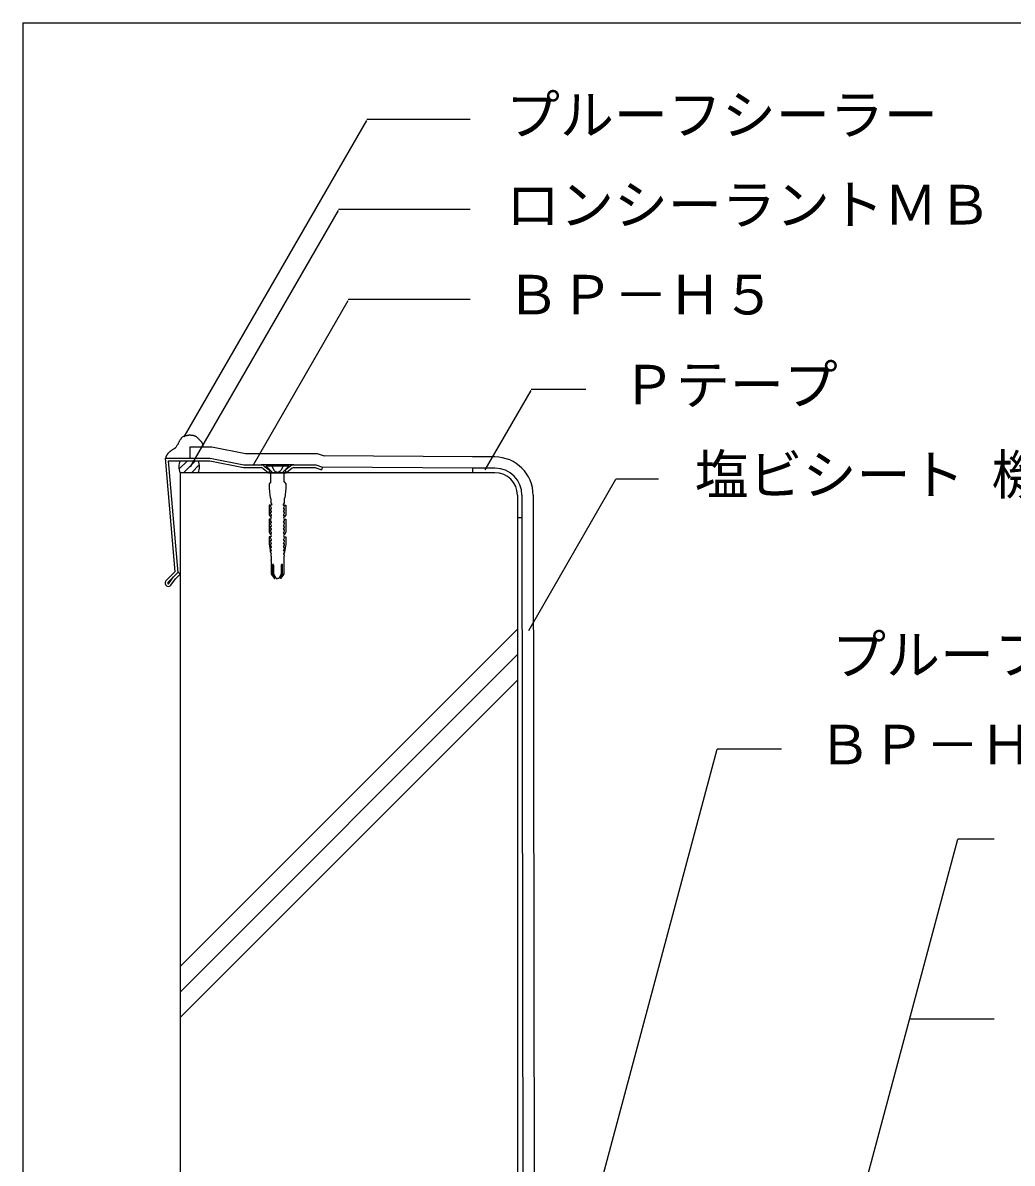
# Model space of a CAD drawing. Units: millimetres, scale not verified. Extents: x -648 to 632, y -996 to 972.
# Drawn here: x -648 to -208, y -559 to -52 of the extents above; entities that cross this region are included whole.
import ezdxf
from ezdxf.enums import TextEntityAlignment as Align

# ---------------------------------------------------------------- set-up
doc = ezdxf.new("R2010")
doc.units = ezdxf.units.MM
doc.header["$LTSCALE"] = 8
doc.linetypes.add('DASHED3', pattern=[4, 3, -1])
for name, color, linetype in [('4-2', 7, 'Continuous'), ('4-4', 2, 'Continuous'), ('4-6', 2, 'Continuous'), ('4-7', 7, 'Continuous'), ('4-A', 7, 'Continuous'), ('4-D', 4, 'Continuous'), ('4-E', 4, 'Continuous'), ('F-7', 1, 'Continuous')]:
    doc.layers.add(name, color=color, linetype=linetype)
doc.styles.add('ＭＳ ゴシック', font='')
doc.styles.get('ＭＳ ゴシック').set_extended_font_data('MS Gothic')

msp = doc.modelspace()

# ---------------------------------------------------------------- linework, layer by layer
at = {"layer": '4-2', "color": 2}
for p, q in [((-573.449, -240.273), (-563.704, -240.273)), ((-563.704, -240.273), (-548.635, -243.273)), ((-548.635, -243.273), (-516.792, -243.273)), ((-516.792, -243.273), (-513.629, -244.327)), ((-447.73, -249.773), (-514.457, -249.322))]:
    msp.add_line(p, q, dxfattribs=at)
at = {"layer": '4-2'}
for p, q in [((-437.73, -251.773), (-577.73, -251.773)), ((-577.73, -251.773), (-577.73, -296.574)), ((-427.73, -261.773), (-427.73, -651.773)), ((-425.73, -261.773), (-425.73, -271.773)), ((-425.73, -271.773), (-427.73, -271.773)), ((-425.73, -271.773), (-425.194, -620.514))]:
    msp.add_line(p, q, dxfattribs=at)
for points in [[(-578.123, -237.801), (-578.237, -238.014), (-578.349, -238.229), (-578.46, -238.444), (-578.57, -238.66), (-578.682, -238.876), (-578.747, -239.001), (-578.835, -239.17), (-578.991, -239.459), (-579.156, -239.744), (-579.331, -240.021), (-579.519, -240.288), (-579.725, -240.54), (-579.852, -240.68), (-579.899, -240.727), (-579.98, -240.806), (-580.065, -240.883), (-580.151, -240.957), (-580.24, -241.028), (-580.332, -241.096), (-580.386, -241.134), (-580.475, -241.193), (-580.633, -241.29), (-580.795, -241.381), (-580.958, -241.47), (-581.12, -241.559), (-581.281, -241.651), (-581.373, -241.707), (-581.465, -241.766), (-581.621, -241.873), (-581.774, -241.986), (-581.923, -242.104), (-582.07, -242.224), (-582.217, -242.346), (-582.301, -242.417), (-582.407, -242.507), (-582.588, -242.662), (-582.768, -242.819), (-582.943, -242.981), (-583.113, -243.147)], [(-571.846, -235.301), (-572.055, -235.261), (-572.266, -235.228), (-572.389, -235.211), (-572.537, -235.192), (-572.794, -235.165), (-573.05, -235.146), (-573.306, -235.137), (-573.561, -235.139), (-573.815, -235.153), (-573.962, -235.167), (-574.069, -235.181), (-574.254, -235.21), (-574.438, -235.244), (-574.622, -235.282), (-574.806, -235.322), (-574.99, -235.363), (-575.098, -235.386), (-575.22, -235.411), (-575.431, -235.454), (-575.641, -235.501), (-575.848, -235.553), (-576.05, -235.615), (-576.247, -235.691), (-576.357, -235.743), (-576.456, -235.796), (-576.622, -235.899), (-576.78, -236.016), (-576.931, -236.144), (-577.074, -236.281), (-577.21, -236.426), (-577.285, -236.513), (-577.37, -236.616), (-577.508, -236.797), (-577.638, -236.983), (-577.761, -237.173), (-577.879, -237.367), (-577.991, -237.563), (-578.055, -237.678), (-578.123, -237.801)], [(-567.452, -240.273), (-567.47, -240.142), (-567.503, -239.917), (-567.541, -239.693), (-567.586, -239.473), (-567.641, -239.256), (-567.71, -239.045), (-567.758, -238.925), (-567.799, -238.833), (-567.877, -238.677), (-567.964, -238.525), (-568.058, -238.376), (-568.159, -238.231), (-568.263, -238.089), (-568.326, -238.007), (-568.4, -237.913), (-568.53, -237.752), (-568.663, -237.594), (-568.798, -237.439), (-568.935, -237.285), (-569.074, -237.133), (-569.156, -237.046), (-569.241, -236.955), (-569.391, -236.799), (-569.542, -236.646), (-569.697, -236.496), (-569.856, -236.35), (-570.02, -236.208), (-570.117, -236.129), (-570.205, -236.06), (-570.359, -235.946), (-570.518, -235.838), (-570.681, -235.737), (-570.849, -235.644), (-571.021, -235.561), (-571.122, -235.517), (-571.236, -235.472), (-571.436, -235.405), (-571.639, -235.348), (-571.846, -235.301)], [(-583.113, -243.147), (-583.276, -243.32), (-583.367, -243.425), (-583.419, -243.487), (-583.505, -243.596), (-583.588, -243.709), (-583.666, -243.824), (-583.738, -243.943), (-583.805, -244.064), (-583.841, -244.135), (-583.888, -244.237), (-583.959, -244.416), (-584.021, -244.599), (-584.076, -244.785), (-584.125, -244.973), (-584.171, -245.162), (-584.197, -245.273)], [(-437.73, -249.773), (-447.73, -249.773), (-447.73, -251.773)]]:
    msp.add_lwpolyline(points, dxfattribs=at)
at = {"layer": '4-2', "color": 2}
msp.add_lwpolyline([(-437.73, -244.773), (-447.713, -244.773), (-513.629, -244.327)], dxfattribs=at)
at = {"layer": '4-2'}
for centre, radius, start, end in [((-572.76, -249.123), 5.632, 151.93342, 208.06658), ((-574.7, -249.123), 5.632, 331.93342, 28.06658), ((-437.73, -261.773), 12, 0, 90), ((-437.73, -261.773), 10, 0, 90)]:
    msp.add_arc(centre, radius, start, end, dxfattribs=at)
at = {"layer": '4-4'}
for p, q in [((-573.449, -240.273), (-573.449, -245.273)), ((-420.73, -261.773), (-420.73, -271.765)), ((-420.73, -271.765), (-420.197, -618.578)), ((-577.73, -296.574), (-577.73, -801.773))]:
    msp.add_line(p, q, dxfattribs=at)
msp.add_arc((-437.73, -261.773), 17, 0, 90, dxfattribs=at)
at = {"layer": '4-6'}
for p, q in [((-584.457, -245.322), (-564.457, -245.322)), ((-584.457, -245.322), (-580.041, -295.8)), ((-583.147, -246.522), (-564.575, -246.522)), ((-583.147, -246.522), (-578.796, -296.253)), ((-564.575, -246.522), (-549.506, -249.522)), ((-564.457, -245.322), (-549.392, -248.321)), ((-549.457, -248.322), (-541.773, -248.322)), ((-527.141, -248.322), (-517.457, -248.322)), ((-517.457, -248.322), (-514.457, -249.322)), ((-549.506, -249.522), (-541.454, -249.522)), ((-541.042, -249.77), (-538.439, -251.773)), ((-540.31, -248.819), (-537.707, -250.822)), ((-537.707, -250.822), (-538.439, -251.773)), ((-528.604, -248.819), (-531.207, -250.822)), ((-531.207, -250.822), (-530.475, -251.773)), ((-527.872, -249.77), (-530.475, -251.773)), ((-514.457, -249.322), (-514.836, -250.46)), ((-580.041, -295.8), (-584.047, -299.807)), ((-578.578, -296.035), (-583.199, -300.655)), ((-582.79, -301.04), (-580.674, -298.13)), ((-581.82, -301.746), (-579.759, -298.912)), ((-577.73, -296.883), (-579.759, -298.912)), ((-577.73, -296.883), (-578.578, -296.035))]:
    msp.add_line(p, q, dxfattribs=at)
at = {"layer": '4-6', "color": 4}
for p, q in [((-527.141, -248.322), (-541.773, -248.322)), ((-538.439, -251.773), (-530.475, -251.773))]:
    msp.add_line(p, q, dxfattribs=at)
at = {"layer": '4-6'}
msp.add_lwpolyline([(-527.46, -249.522), (-517.652, -249.522), (-514.836, -250.46)], dxfattribs=at)
for centre, radius, start, end in [((-541.773, -250.722), 2.4, 52.43141, 90), ((-527.141, -250.722), 2.4, 90, 127.56859), ((-541.773, -250.722), 1.2, 52.43141, 90), ((-527.141, -250.722), 1.2, 90, 127.56859), ((-583.057, -300.797), 1.4, 135, 189.66164), ((-582.896, -300.769), 1.563, 189.66164, 250.14145), ((-582.952, -300.923), 1.4, 250.14145, 323.97263), ((-583.057, -300.797), 0.2, 135, 189.66164), ((-582.896, -300.769), 0.363, 189.66164, 250.14145), ((-582.952, -300.923), 0.2, 250.14145, 323.97263)]:
    msp.add_arc(centre, radius, start, end, dxfattribs=at)
at = {"layer": '4-7'}
for p, q in [((-539.457, -248.398), (-539.457, -248.898)), ((-539.457, -248.898), (-536.582, -251.773)), ((-529.457, -248.898), (-539.457, -248.898)), ((-529.457, -248.898), (-532.332, -251.773)), ((-537.626, -271.397), (-537.626, -271.397)), ((-537.626, -271.397), (-537.626, -271.397)), ((-531.288, -271.397), (-531.288, -271.397)), ((-531.288, -271.397), (-531.288, -271.397)), ((-537.626, -287.064), (-537.193, -287.889)), ((-531.288, -287.064), (-531.721, -287.889))]:
    msp.add_line(p, q, dxfattribs=at)
at = {"layer": '4-7', "linetype": 'DASHED3'}
for p, q in [((-537.007, -248.898), (-537.007, -248.398)), ((-531.907, -248.898), (-531.907, -248.398)), ((-537.007, -248.898), (-535.924, -250.773)), ((-531.907, -248.898), (-532.99, -250.773))]:
    msp.add_line(p, q, dxfattribs=at)
at = {"layer": '4-7'}
for points in [[(-529.457, -248.898), (-529.457, -248.398), (-539.457, -248.398)], [(-537.457, -255.868), (-537.457, -251.773), (-534.457, -251.773)], [(-531.457, -255.868), (-531.457, -251.773), (-534.457, -251.773)], [(-537.457, -255.868), (-538.207, -256.693), (-538.207, -258.791), (-537.659, -262.909), (-537.417, -263.317), (-537.457, -263.317), (-537.457, -265.131), (-537.024, -265.955)], [(-531.457, -255.868), (-530.707, -256.693), (-530.707, -258.791), (-531.255, -262.909), (-531.497, -263.317), (-531.457, -263.317), (-531.457, -265.131), (-531.89, -265.955)], [(-537.154, -266.203), (-538.132, -266.203), (-538.132, -270.436), (-537.631, -271.397), (-537.626, -271.397)], [(-537.086, -267.522), (-537.593, -266.697), (-537.593, -266.203)], [(-537.086, -269.089), (-537.593, -268.264), (-537.593, -267.787), (-537.244, -267.769)], [(-531.828, -267.522), (-531.321, -266.697), (-531.321, -266.203)], [(-531.828, -269.089), (-531.321, -268.264), (-531.321, -267.787), (-531.67, -267.769)], [(-531.76, -266.203), (-530.782, -266.203), (-530.782, -270.436), (-531.283, -271.397), (-531.288, -271.397)], [(-537.593, -272.469), (-538.132, -272.469), (-538.132, -278.267), (-537.626, -279.231)], [(-537.626, -271.397), (-537.622, -270.92), (-537.305, -270.903)], [(-537.143, -270.655), (-537.593, -269.831), (-537.593, -269.353), (-537.245, -269.336)], [(-537.086, -273.789), (-537.593, -272.964), (-537.593, -272.469)], [(-531.828, -273.789), (-531.321, -272.964), (-531.321, -272.469)], [(-531.771, -270.655), (-531.321, -269.831), (-531.321, -269.353), (-531.669, -269.336)], [(-531.288, -271.397), (-531.292, -270.92), (-531.609, -270.903)], [(-531.321, -272.469), (-530.782, -272.469), (-530.782, -278.267), (-531.288, -279.231)], [(-537.626, -279.231), (-537.622, -278.753), (-537.301, -278.736)], [(-537.086, -275.355), (-537.593, -274.531), (-537.593, -274.053), (-537.245, -274.036)], [(-537.086, -276.922), (-537.593, -276.097), (-537.593, -275.62), (-537.245, -275.603)], [(-537.143, -278.489), (-537.593, -277.664), (-537.593, -277.187), (-537.245, -277.169)], [(-531.828, -275.355), (-531.321, -274.531), (-531.321, -274.053), (-531.669, -274.036)], [(-531.828, -276.922), (-531.321, -276.097), (-531.321, -275.62), (-531.669, -275.603)], [(-531.771, -278.489), (-531.321, -277.664), (-531.321, -277.187), (-531.669, -277.169)], [(-531.288, -279.231), (-531.292, -278.753), (-531.613, -278.736)], [(-537.593, -280.303), (-538.132, -280.303), (-538.132, -283.551), (-537.626, -287.064), (-537.625, -286.587), (-537.317, -286.569)], [(-537.15, -284.755), (-537.614, -283.931), (-537.61, -283.453), (-537.275, -283.436)], [(-537.118, -283.189), (-537.598, -282.364), (-537.593, -281.887), (-537.245, -281.869)], [(-537.086, -281.622), (-537.593, -280.797), (-537.593, -280.303)], [(-531.828, -281.622), (-531.321, -280.797), (-531.321, -280.303)], [(-531.796, -283.189), (-531.316, -282.364), (-531.321, -281.887), (-531.669, -281.869)], [(-531.764, -284.755), (-531.3, -283.931), (-531.304, -283.453), (-531.639, -283.436)], [(-531.321, -280.303), (-530.782, -280.303), (-530.782, -283.551), (-531.288, -287.064), (-531.289, -286.587), (-531.597, -286.569)], [(-537.172, -286.322), (-537.623, -285.497), (-537.621, -285.02), (-537.298, -285.003)], [(-537.323, -288.136), (-537.457, -288.136), (-537.457, -288.919), (-537.307, -288.919), (-537.307, -290.527), (-537.301, -290.527)], [(-531.742, -286.322), (-531.291, -285.497), (-531.293, -285.02), (-531.616, -285.003)], [(-531.591, -288.136), (-531.457, -288.136), (-531.457, -288.919), (-531.607, -288.919), (-531.607, -290.527), (-531.613, -290.527)], [(-537.25, -290.857), (-537.25, -296.807), (-536.81, -297.459), (-535.807, -298.773), (-535.658, -298.773), (-536.743, -296.807), (-536.743, -292.836)], [(-536.159, -292.836), (-536.159, -296.807), (-535.074, -298.773), (-534.457, -298.773)], [(-532.755, -292.836), (-532.755, -296.807), (-533.84, -298.773), (-534.457, -298.773)], [(-531.664, -290.857), (-531.664, -296.807), (-532.104, -297.459), (-533.107, -298.773), (-533.256, -298.773), (-532.171, -296.807), (-532.171, -292.836)]]:
    msp.add_lwpolyline(points, dxfattribs=at)
at = {"layer": '4-7', "linetype": 'DASHED3'}
msp.add_arc((-534.457, -249.662), 1.84, 217.11751, 322.88248, dxfattribs=at)
at = {"layer": '4-7'}
for centre, major_axis, start_param, end_param in [((-537.293, -267.546), (0, -0.229), 0.2312026, 1.6765256), ((-537.165, -266.031), (0, -0.172), 0.06848, 2.1628795), ((-531.749, -266.031), (0, -0.172), 4.1203058, 6.2147054), ((-531.621, -267.546), (0, -0.229), 4.6066597, 6.0519827), ((-537.647, -271.933), (0, -0.536), 0.0442118, 3.0973809), ((-537.35, -270.679), (0, -0.229), 0.2312026, 1.6765256), ((-537.293, -269.113), (0, -0.229), 0.2312026, 1.6765256), ((-531.621, -269.113), (0, -0.229), 4.6066597, 6.0519827), ((-531.564, -270.679), (0, -0.229), 4.6066597, 6.0519827), ((-531.267, -271.933), (0, -0.536), 3.1858044, 6.2389735), ((-537.35, -278.513), (0, -0.229), 0.2312026, 1.6765256), ((-537.293, -273.813), (0, -0.229), 0.2312026, 1.6765256), ((-537.293, -275.379), (0, -0.229), 0.2312026, 1.6765256), ((-537.293, -276.946), (0, -0.229), 0.2312026, 1.6765256), ((-531.621, -273.813), (0, -0.229), 4.6066597, 6.0519827), ((-531.621, -275.379), (0, -0.229), 4.6066597, 6.0519827), ((-531.621, -276.946), (0, -0.229), 4.6066597, 6.0519827), ((-531.564, -278.513), (0, -0.229), 4.6066597, 6.0519827), ((-537.647, -279.767), (0, -0.536), 0.0442118, 3.0973809), ((-537.325, -283.213), (0, -0.229), 0.2312026, 1.6765256), ((-537.293, -281.646), (0, -0.229), 0.2312026, 1.6765256), ((-531.621, -281.646), (0, -0.229), 4.6066597, 6.0519827), ((-531.589, -283.213), (0, -0.229), 4.6066597, 6.0519827), ((-531.267, -279.767), (0, -0.536), 3.1858044, 6.2389735), ((-537.38, -286.346), (0, -0.229), 0.2312026, 1.6765256), ((-537.336, -287.963), (0, -0.174), 0.0818475, 2.1771705), ((-537.357, -284.779), (0, -0.229), 0.2312026, 1.6765256), ((-531.557, -284.779), (0, -0.229), 4.6066597, 6.0519827), ((-531.534, -286.346), (0, -0.229), 4.6066597, 6.0519827), ((-531.578, -287.963), (0, -0.174), 4.1060148, 6.2013378), ((-537.977, -290.821), (0, -0.8), 1.5261677, 1.947508), ((-536.451, -292.846), (0, -0.321), 1.5390306, 4.6806232), ((-532.463, -292.846), (0, -0.321), 1.6025621, 4.7441547), ((-530.937, -290.821), (0, -0.8), 4.3356773, 4.7570176)]:
    msp.add_ellipse(centre, major_axis=major_axis, ratio=0.909574, start_param=start_param, end_param=end_param, dxfattribs=at)
at = {"layer": '4-A'}
for p, q in [((-575.894, -235.809), (-494.754, -95.27)), ((-448.828, -94.723), (-494.754, -94.723)), ((-573.106, -249.117), (-507.377, -135.27)), ((-448.828, -134.723), (-507.377, -134.723)), ((-545.137, -248.273), (-502.988, -175.27)), ((-448.828, -174.723), (-502.988, -174.723)), ((-442.031, -250.543), (-421.666, -215.27)), ((-397.277, -214.723), (-421.666, -214.723)), ((-422.732, -321.973), (-383.905, -254.723)), ((-364.921, -254.723), (-383.905, -254.723)), ((-409.483, -638.307), (-338.856, -374.723)), ((-310.248, -374.723), (-338.856, -374.723)), ((-294.698, -649.071), (-231.905, -414.723)), ((-215.684, -414.723), (-231.905, -414.723)), ((-215.684, -494.723), (-253.34, -494.723))]:
    msp.add_line(p, q, dxfattribs=at)
at = {"layer": '4-D'}
for p, q in [((-578.279, -250.244), (-574.508, -246.473)), ((-576.272, -251.773), (-570.972, -246.473)), ((-572.737, -251.773), (-569.146, -248.182))]:
    msp.add_line(p, q, dxfattribs=at)
at = {"layer": '4-E'}
for p, q in [((-577.73, -471.335), (-427.73, -321.335)), ((-577.73, -482.649), (-427.73, -332.649)), ((-577.73, -493.963), (-427.73, -343.963))]:
    msp.add_line(p, q, dxfattribs=at)
at = {"layer": 'F-7'}
for q in [(632.27, -51.773), (-647.73, -995.773)]:
    msp.add_line((-647.73, -51.773), q, dxfattribs=at)

# ---------------------------------------------------------------- texts
at = {"layer": '4-A', "style": 'ＭＳ ゴシック'}
for s, p in [('プルーフシーラー', (-432.828, -106.723)), ('ロンシーラントＭＢ', (-432.828, -146.723)), ('ＢＰ－Ｈ５', (-432.828, -186.723)), ('Ｐテープ', (-381.277, -226.723)), ('塩ビシート 機械的固定工法', (-348.921, -266.723)), ('プルーフシーラー', (-287.796, -346.723)), ('ＢＰ－Ｈ３Ｎ', (-294.248, -386.723))]:
    msp.add_text(s, height=17.6, dxfattribs=at).set_placement(p, align=Align.BOTTOM_LEFT)

doc.saveas('drawing.dxf')
